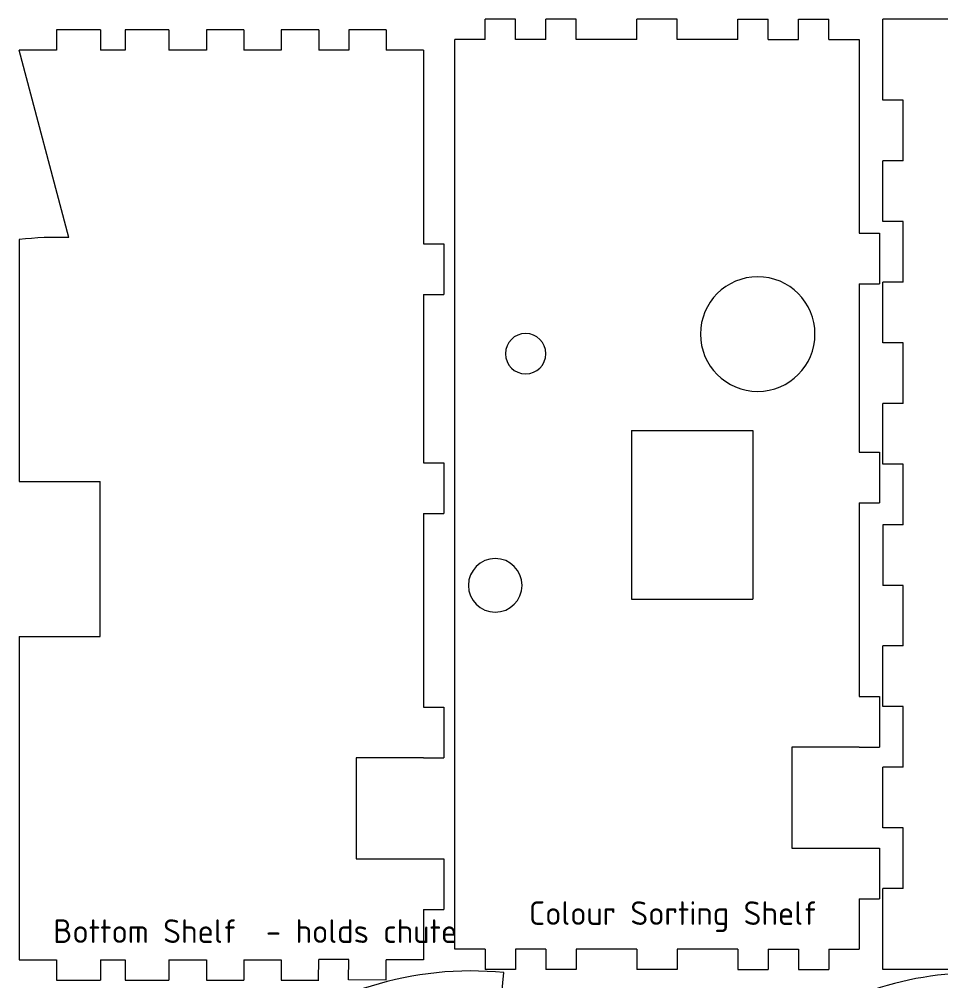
# Model space of a CAD drawing. Header units: inches. Extents: x 5 to 605, y -424 to -26.
# Drawn here: x 13.5 to 150.3, y -310.5 to -167.8 of the extents above; entities that cross this region are included whole.
import ezdxf

# ---------------------------------------------------------------- set-up
doc = ezdxf.new("R2010")
doc.units = ezdxf.units.IN
doc.header["$MEASUREMENT"] = 0
doc.layers.add('Layer 1', color=7, linetype='Continuous')

# ---------------------------------------------------------------- blocks, each defined once
blk = doc.blocks.new('block 713')
at = {"layer": 'Layer 1', "lineweight": 0}
blk.add_lwpolyline([(152.17, -308.8), (141.67, -308.8)], dxfattribs=at)
blk = doc.blocks.new('block 715')
at = {"layer": 'Layer 1', "lineweight": 0}
blk.add_open_spline([(85.65, -217.43), (85.65, -215.77), (86.99, -214.43), (88.65, -214.43), (90.3, -214.43), (91.65, -215.77), (91.65, -217.43), (91.65, -219.09), (90.3, -220.43), (88.65, -220.43), (86.99, -220.43), (85.65, -219.09), (85.65, -217.43), (85.65, -217.43), (85.65, -217.43), (85.65, -217.43)], degree=3, knots=[0, 0, 0, 0, 1, 1, 1, 2, 2, 2, 3, 3, 3, 4, 4, 4, 5, 5, 5, 5], dxfattribs=at)
blk = doc.blocks.new('block 718')
at = {"layer": 'Layer 1', "lineweight": 0}
blk.add_lwpolyline([(20.88, -200.18), (13.5, -172.38)], dxfattribs=at)
blk = doc.blocks.new('block 719')
at = {"layer": 'Layer 1', "lineweight": 0}
blk.add_open_spline([(20.88, -200.18), (18.42, -200.12), (15.95, -200.22), (13.5, -200.5)], degree=3, dxfattribs=at)
blk = doc.blocks.new('block 873')
at = {"layer": 'Layer 1', "lineweight": 0}
blk.add_open_spline([(80.16, -251.8), (80.16, -249.61), (81.94, -247.82), (84.14, -247.82), (86.34, -247.82), (88.12, -249.61), (88.12, -251.8), (88.12, -254), (86.34, -255.78), (84.14, -255.78), (81.94, -255.78), (80.16, -254), (80.16, -251.8), (80.16, -251.8), (80.16, -251.8), (80.16, -251.8)], degree=3, knots=[0, 0, 0, 0, 1, 1, 1, 2, 2, 2, 3, 3, 3, 4, 4, 4, 5, 5, 5, 5], dxfattribs=at)
blk = doc.blocks.new('block 1035')
at = {"layer": 'Layer 1', "lineweight": 0}
blk.add_open_spline([(205.73, -355.35), (203.57, -327.82), (179.49, -307.26), (151.96, -309.43), (146.15, -309.89), (140.46, -311.36), (135.15, -313.78)], degree=3, knots=[0, 0, 0, 0, 1, 1, 1, 2, 2, 2, 2], dxfattribs=at)
blk = doc.blocks.new('block 1067')
at = {"layer": 'Layer 1', "lineweight": 0}
blk.add_lwpolyline([(83.46, -329.17), (85.43, -309.26)], dxfattribs=at)
blk = doc.blocks.new('block 1068')
at = {"layer": 'Layer 1', "lineweight": 0}
blk.add_open_spline([(85.43, -309.26), (72.03, -307.94), (58.65, -312.07), (48.34, -320.74)], degree=3, dxfattribs=at)
blk = doc.blocks.new('block 1309')
at = {"layer": 'Layer 1', "lineweight": 0}
blk.add_lwpolyline([(144.67, -296.8), (141.67, -296.8)], dxfattribs=at)
blk = doc.blocks.new('block 1310')
at = {"layer": 'Layer 1', "lineweight": 0}
blk.add_lwpolyline([(144.67, -287.8), (141.67, -287.8)], dxfattribs=at)
blk = doc.blocks.new('block 1311')
at = {"layer": 'Layer 1', "lineweight": 0}
blk.add_lwpolyline([(144.67, -278.8), (141.67, -278.8)], dxfattribs=at)
blk = doc.blocks.new('block 1312')
at = {"layer": 'Layer 1', "lineweight": 0}
blk.add_lwpolyline([(144.67, -269.8), (141.67, -269.8)], dxfattribs=at)
blk = doc.blocks.new('block 1313')
at = {"layer": 'Layer 1', "lineweight": 0}
blk.add_lwpolyline([(144.67, -260.8), (141.67, -260.8)], dxfattribs=at)
blk = doc.blocks.new('block 1314')
at = {"layer": 'Layer 1', "lineweight": 0}
blk.add_lwpolyline([(144.67, -251.8), (141.67, -251.8)], dxfattribs=at)
blk = doc.blocks.new('block 1315')
at = {"layer": 'Layer 1', "lineweight": 0}
blk.add_lwpolyline([(144.67, -242.8), (141.67, -242.8)], dxfattribs=at)
blk = doc.blocks.new('block 1316')
at = {"layer": 'Layer 1', "lineweight": 0}
blk.add_lwpolyline([(144.67, -233.8), (141.67, -233.8)], dxfattribs=at)
blk = doc.blocks.new('block 1317')
at = {"layer": 'Layer 1', "lineweight": 0}
blk.add_lwpolyline([(144.67, -224.8), (141.67, -224.8)], dxfattribs=at)
blk = doc.blocks.new('block 1318')
at = {"layer": 'Layer 1', "lineweight": 0}
blk.add_lwpolyline([(144.67, -215.8), (141.67, -215.8)], dxfattribs=at)
blk = doc.blocks.new('block 1319')
at = {"layer": 'Layer 1', "lineweight": 0}
blk.add_lwpolyline([(144.67, -206.8), (141.67, -206.8)], dxfattribs=at)
blk = doc.blocks.new('block 1320')
at = {"layer": 'Layer 1', "lineweight": 0}
blk.add_lwpolyline([(144.67, -197.8), (141.67, -197.8)], dxfattribs=at)
blk = doc.blocks.new('block 1321')
at = {"layer": 'Layer 1', "lineweight": 0}
blk.add_lwpolyline([(144.67, -188.8), (141.67, -188.8)], dxfattribs=at)
blk = doc.blocks.new('block 1322')
at = {"layer": 'Layer 1', "lineweight": 0}
blk.add_lwpolyline([(144.67, -179.8), (141.67, -179.8)], dxfattribs=at)
blk = doc.blocks.new('block 1323')
at = {"layer": 'Layer 1', "lineweight": 0}
blk.add_lwpolyline([(141.67, -308.8), (141.67, -296.8)], dxfattribs=at)
blk = doc.blocks.new('block 1324')
at = {"layer": 'Layer 1', "lineweight": 0}
blk.add_lwpolyline([(144.67, -296.8), (144.67, -287.8)], dxfattribs=at)
blk = doc.blocks.new('block 1325')
at = {"layer": 'Layer 1', "lineweight": 0}
blk.add_lwpolyline([(144.67, -278.8), (144.67, -269.8)], dxfattribs=at)
blk = doc.blocks.new('block 1326')
at = {"layer": 'Layer 1', "lineweight": 0}
blk.add_lwpolyline([(141.67, -287.8), (141.67, -278.8)], dxfattribs=at)
blk = doc.blocks.new('block 1327')
at = {"layer": 'Layer 1', "lineweight": 0}
blk.add_lwpolyline([(141.67, -269.8), (141.67, -260.8)], dxfattribs=at)
blk = doc.blocks.new('block 1328')
at = {"layer": 'Layer 1', "lineweight": 0}
blk.add_lwpolyline([(144.67, -260.8), (144.67, -251.8)], dxfattribs=at)
blk = doc.blocks.new('block 1329')
at = {"layer": 'Layer 1', "lineweight": 0}
blk.add_lwpolyline([(141.67, -242.8), (141.67, -251.8)], dxfattribs=at)
blk = doc.blocks.new('block 1330')
at = {"layer": 'Layer 1', "lineweight": 0}
blk.add_lwpolyline([(144.67, -242.8), (144.67, -233.8)], dxfattribs=at)
blk = doc.blocks.new('block 1331')
at = {"layer": 'Layer 1', "lineweight": 0}
blk.add_lwpolyline([(141.67, -233.8), (141.67, -224.8)], dxfattribs=at)
blk = doc.blocks.new('block 1332')
at = {"layer": 'Layer 1', "lineweight": 0}
blk.add_lwpolyline([(144.67, -224.8), (144.67, -215.8)], dxfattribs=at)
blk = doc.blocks.new('block 1333')
at = {"layer": 'Layer 1', "lineweight": 0}
blk.add_lwpolyline([(141.67, -215.8), (141.67, -206.8)], dxfattribs=at)
blk = doc.blocks.new('block 1334')
at = {"layer": 'Layer 1', "lineweight": 0}
blk.add_lwpolyline([(144.67, -206.8), (144.67, -197.8)], dxfattribs=at)
blk = doc.blocks.new('block 1335')
at = {"layer": 'Layer 1', "lineweight": 0}
blk.add_lwpolyline([(141.67, -197.8), (141.67, -188.8)], dxfattribs=at)
blk = doc.blocks.new('block 1336')
at = {"layer": 'Layer 1', "lineweight": 0}
blk.add_lwpolyline([(144.67, -188.8), (144.67, -179.8)], dxfattribs=at)
blk = doc.blocks.new('block 1337')
at = {"layer": 'Layer 1', "lineweight": 0}
blk.add_lwpolyline([(141.67, -179.8), (141.67, -167.8)], dxfattribs=at)
blk = doc.blocks.new('block 1350')
at = {"layer": 'Layer 1', "lineweight": 0}
blk.add_lwpolyline([(152.17, -167.8), (141.67, -167.8)], dxfattribs=at)
blk = doc.blocks.new('block 1371')
at = {"layer": 'Layer 1', "lineweight": 0}
blk.add_lwpolyline([(25.55, -169.38), (25.55, -172.38)], dxfattribs=at)
blk = doc.blocks.new('block 1372')
at = {"layer": 'Layer 1', "lineweight": 0}
blk.add_lwpolyline([(29.22, -169.38), (29.22, -172.38)], dxfattribs=at)
blk = doc.blocks.new('block 1373')
at = {"layer": 'Layer 1', "lineweight": 0}
blk.add_lwpolyline([(25.55, -307.38), (25.55, -310.38)], dxfattribs=at)
blk = doc.blocks.new('block 1374')
at = {"layer": 'Layer 1', "lineweight": 0}
blk.add_lwpolyline([(29.22, -307.38), (29.22, -310.38)], dxfattribs=at)
blk = doc.blocks.new('block 1490')
at = {"layer": 'Layer 1', "lineweight": 0}
blk.add_lwpolyline([(13.5, -200.5), (13.5, -236.38)], dxfattribs=at)
blk = doc.blocks.new('block 1491')
at = {"layer": 'Layer 1', "lineweight": 0}
blk.add_lwpolyline([(19.05, -310.38), (25.55, -310.38)], dxfattribs=at)
blk = doc.blocks.new('block 1492')
at = {"layer": 'Layer 1', "lineweight": 0}
blk.add_lwpolyline([(57.94, -169.38), (52.39, -169.38)], dxfattribs=at)
blk = doc.blocks.new('block 1493')
at = {"layer": 'Layer 1', "lineweight": 0}
blk.add_lwpolyline([(13.5, -307.38), (19.05, -307.38)], dxfattribs=at)
blk = doc.blocks.new('block 1494')
at = {"layer": 'Layer 1', "lineweight": 0}
blk.add_lwpolyline([(13.5, -259.38), (25.5, -259.38)], dxfattribs=at)
blk = doc.blocks.new('block 1495')
at = {"layer": 'Layer 1', "lineweight": 0}
blk.add_lwpolyline([(13.5, -236.38), (25.5, -236.38)], dxfattribs=at)
blk = doc.blocks.new('block 1496')
at = {"layer": 'Layer 1', "lineweight": 0}
blk.add_lwpolyline([(25.5, -259.38), (25.5, -236.38)], dxfattribs=at)
blk = doc.blocks.new('block 1497')
at = {"layer": 'Layer 1', "lineweight": 0}
blk.add_lwpolyline([(13.5, -259.38), (13.5, -307.38)], dxfattribs=at)
blk = doc.blocks.new('block 1498')
at = {"layer": 'Layer 1', "lineweight": 0}
blk.add_lwpolyline([(52.39, -172.38), (46.83, -172.38)], dxfattribs=at)
blk = doc.blocks.new('block 1499')
at = {"layer": 'Layer 1', "lineweight": 0}
blk.add_lwpolyline([(52.39, -307.38), (52.39, -310.38)], dxfattribs=at)
blk = doc.blocks.new('block 1500')
at = {"layer": 'Layer 1', "lineweight": 0}
blk.add_lwpolyline([(46.83, -307.38), (46.83, -310.38)], dxfattribs=at)
blk = doc.blocks.new('block 1501')
at = {"layer": 'Layer 1', "lineweight": 0}
blk.add_lwpolyline([(41.28, -307.38), (41.28, -310.38)], dxfattribs=at)
blk = doc.blocks.new('block 1502')
at = {"layer": 'Layer 1', "lineweight": 0}
blk.add_lwpolyline([(35.72, -307.38), (35.72, -310.38)], dxfattribs=at)
blk = doc.blocks.new('block 1503')
at = {"layer": 'Layer 1', "lineweight": 0}
blk.add_lwpolyline([(19.05, -307.38), (19.05, -310.38)], dxfattribs=at)
blk = doc.blocks.new('block 1504')
at = {"layer": 'Layer 1', "lineweight": 0}
blk.add_lwpolyline([(57.94, -169.38), (57.94, -172.38)], dxfattribs=at)
blk = doc.blocks.new('block 1505')
at = {"layer": 'Layer 1', "lineweight": 0}
blk.add_lwpolyline([(52.39, -169.38), (52.39, -172.38)], dxfattribs=at)
blk = doc.blocks.new('block 1506')
at = {"layer": 'Layer 1', "lineweight": 0}
blk.add_lwpolyline([(46.83, -169.38), (46.83, -172.38)], dxfattribs=at)
blk = doc.blocks.new('block 1507')
at = {"layer": 'Layer 1', "lineweight": 0}
blk.add_lwpolyline([(41.28, -169.38), (41.28, -172.38)], dxfattribs=at)
blk = doc.blocks.new('block 1508')
at = {"layer": 'Layer 1', "lineweight": 0}
blk.add_lwpolyline([(35.72, -169.38), (35.72, -172.38)], dxfattribs=at)
blk = doc.blocks.new('block 1509')
at = {"layer": 'Layer 1', "lineweight": 0}
blk.add_lwpolyline([(19.05, -169.38), (19.05, -172.38)], dxfattribs=at)
blk = doc.blocks.new('block 1510')
at = {"layer": 'Layer 1', "lineweight": 0}
blk.add_lwpolyline([(19.05, -172.38), (13.5, -172.38)], dxfattribs=at)
blk = doc.blocks.new('block 1511')
at = {"layer": 'Layer 1', "lineweight": 0}
blk.add_lwpolyline([(25.55, -169.38), (19.05, -169.38)], dxfattribs=at)
blk = doc.blocks.new('block 1512')
at = {"layer": 'Layer 1', "lineweight": 0}
blk.add_lwpolyline([(29.22, -172.38), (25.55, -172.38)], dxfattribs=at)
blk = doc.blocks.new('block 1513')
at = {"layer": 'Layer 1', "lineweight": 0}
blk.add_lwpolyline([(35.72, -169.38), (29.22, -169.38)], dxfattribs=at)
blk = doc.blocks.new('block 1514')
at = {"layer": 'Layer 1', "lineweight": 0}
blk.add_lwpolyline([(41.28, -172.38), (35.72, -172.38)], dxfattribs=at)
blk = doc.blocks.new('block 1515')
at = {"layer": 'Layer 1', "lineweight": 0}
blk.add_lwpolyline([(46.83, -169.38), (41.28, -169.38)], dxfattribs=at)
blk = doc.blocks.new('block 1516')
at = {"layer": 'Layer 1', "lineweight": 0}
blk.add_lwpolyline([(62.39, -172.38), (57.94, -172.38)], dxfattribs=at)
blk = doc.blocks.new('block 1517')
at = {"layer": 'Layer 1', "lineweight": 0}
blk.add_lwpolyline([(52.39, -310.38), (57.94, -310.38)], dxfattribs=at)
blk = doc.blocks.new('block 1518')
at = {"layer": 'Layer 1', "lineweight": 0}
blk.add_lwpolyline([(46.83, -307.38), (52.39, -307.38)], dxfattribs=at)
blk = doc.blocks.new('block 1519')
at = {"layer": 'Layer 1', "lineweight": 0}
blk.add_lwpolyline([(41.28, -310.38), (46.83, -310.38)], dxfattribs=at)
blk = doc.blocks.new('block 1520')
at = {"layer": 'Layer 1', "lineweight": 0}
blk.add_lwpolyline([(35.72, -307.38), (41.28, -307.38)], dxfattribs=at)
blk = doc.blocks.new('block 1521')
at = {"layer": 'Layer 1', "lineweight": 0}
blk.add_lwpolyline([(29.22, -310.38), (35.72, -310.38)], dxfattribs=at)
blk = doc.blocks.new('block 1522')
at = {"layer": 'Layer 1', "lineweight": 0}
blk.add_lwpolyline([(25.55, -307.38), (29.22, -307.38)], dxfattribs=at)
blk = doc.blocks.new('block 1523')
at = {"layer": 'Layer 1', "lineweight": 0}
blk.add_lwpolyline([(73.5, -241.13), (73.5, -269.88)], dxfattribs=at)
blk = doc.blocks.new('block 1524')
at = {"layer": 'Layer 1', "lineweight": 0}
blk.add_lwpolyline([(76.5, -233.63), (76.5, -241.13)], dxfattribs=at)
blk = doc.blocks.new('block 1525')
at = {"layer": 'Layer 1', "lineweight": 0}
blk.add_lwpolyline([(73.5, -277.38), (76.5, -277.38)], dxfattribs=at)
blk = doc.blocks.new('block 1526')
at = {"layer": 'Layer 1', "lineweight": 0}
blk.add_lwpolyline([(73.5, -269.88), (76.5, -269.88)], dxfattribs=at)
blk = doc.blocks.new('block 1527')
at = {"layer": 'Layer 1', "lineweight": 0}
blk.add_lwpolyline([(73.5, -208.63), (76.5, -208.63)], dxfattribs=at)
blk = doc.blocks.new('block 1528')
at = {"layer": 'Layer 1', "lineweight": 0}
blk.add_lwpolyline([(73.5, -201.13), (76.5, -201.13)], dxfattribs=at)
blk = doc.blocks.new('block 1529')
at = {"layer": 'Layer 1', "lineweight": 0}
blk.add_lwpolyline([(73.5, -241.13), (76.5, -241.13)], dxfattribs=at)
blk = doc.blocks.new('block 1530')
at = {"layer": 'Layer 1', "lineweight": 0}
blk.add_lwpolyline([(73.5, -233.63), (76.5, -233.63)], dxfattribs=at)
blk = doc.blocks.new('block 1531')
at = {"layer": 'Layer 1', "lineweight": 0}
blk.add_lwpolyline([(73.5, -172.38), (73.5, -201.13)], dxfattribs=at)
blk = doc.blocks.new('block 1532')
at = {"layer": 'Layer 1', "lineweight": 0}
blk.add_lwpolyline([(76.5, -201.13), (76.5, -208.63)], dxfattribs=at)
blk = doc.blocks.new('block 1533')
at = {"layer": 'Layer 1', "lineweight": 0}
blk.add_lwpolyline([(73.5, -208.63), (73.5, -233.63)], dxfattribs=at)
blk = doc.blocks.new('block 1534')
at = {"layer": 'Layer 1', "lineweight": 0}
blk.add_lwpolyline([(76.5, -269.88), (76.5, -277.38)], dxfattribs=at)
blk = doc.blocks.new('block 1535')
at = {"layer": 'Layer 1', "lineweight": 0}
blk.add_lwpolyline([(67.94, -169.38), (62.39, -169.38)], dxfattribs=at)
blk = doc.blocks.new('block 1536')
at = {"layer": 'Layer 1', "lineweight": 0}
blk.add_lwpolyline([(67.94, -169.38), (67.94, -172.38)], dxfattribs=at)
blk = doc.blocks.new('block 1537')
at = {"layer": 'Layer 1', "lineweight": 0}
blk.add_lwpolyline([(62.39, -169.38), (62.39, -172.38)], dxfattribs=at)
blk = doc.blocks.new('block 1538')
at = {"layer": 'Layer 1', "lineweight": 0}
blk.add_lwpolyline([(73.5, -172.38), (67.94, -172.38)], dxfattribs=at)
blk = doc.blocks.new('block 1539')
at = {"layer": 'Layer 1', "lineweight": 0}
blk.add_lwpolyline([(73.5, -277.38), (63.5, -277.38)], dxfattribs=at)
blk = doc.blocks.new('block 1540')
at = {"layer": 'Layer 1', "lineweight": 0}
blk.add_lwpolyline([(63.5, -277.38), (63.5, -292.38)], dxfattribs=at)
blk = doc.blocks.new('block 1541')
at = {"layer": 'Layer 1', "lineweight": 0}
blk.add_lwpolyline([(63.5, -292.38), (73.5, -292.38)], dxfattribs=at)
blk = doc.blocks.new('block 1542')
at = {"layer": 'Layer 1', "lineweight": 0}
blk.add_lwpolyline([(73.5, -292.38), (76.5, -292.38)], dxfattribs=at)
blk = doc.blocks.new('block 1543')
at = {"layer": 'Layer 1', "lineweight": 0}
blk.add_lwpolyline([(73.5, -299.88), (73.5, -307.38)], dxfattribs=at)
blk = doc.blocks.new('block 1544')
at = {"layer": 'Layer 1', "lineweight": 0}
blk.add_lwpolyline([(76.5, -292.38), (76.5, -299.88)], dxfattribs=at)
blk = doc.blocks.new('block 1545')
at = {"layer": 'Layer 1', "lineweight": 0}
blk.add_lwpolyline([(73.5, -299.88), (76.5, -299.88)], dxfattribs=at)
blk = doc.blocks.new('block 1546')
at = {"layer": 'Layer 1', "lineweight": 0}
blk.add_lwpolyline([(57.93, -310.31), (57.94, -307.31)], dxfattribs=at)
blk = doc.blocks.new('block 1547')
at = {"layer": 'Layer 1', "lineweight": 0}
blk.add_lwpolyline([(62.39, -307.33), (57.94, -307.31)], dxfattribs=at)
blk = doc.blocks.new('block 1548')
at = {"layer": 'Layer 1', "lineweight": 0}
blk.add_lwpolyline([(67.93, -310.36), (62.37, -310.33)], dxfattribs=at)
blk = doc.blocks.new('block 1549')
at = {"layer": 'Layer 1', "lineweight": 0}
blk.add_lwpolyline([(67.93, -310.36), (67.94, -307.36)], dxfattribs=at)
blk = doc.blocks.new('block 1550')
at = {"layer": 'Layer 1', "lineweight": 0}
blk.add_lwpolyline([(62.37, -310.33), (62.39, -307.33)], dxfattribs=at)
blk = doc.blocks.new('block 1551')
at = {"layer": 'Layer 1', "lineweight": 0}
blk.add_lwpolyline([(73.5, -307.38), (67.94, -307.36)], dxfattribs=at)
blk = doc.blocks.new('block 1552')
at = {"layer": 'Layer 1', "color": 7, "true_color": 0xffffff, "insert": (18.54, -304.86), "char_height": 3.5, "attachment_point": 7}
blk.add_mtext('\\fSolid Edge ISO|b0|i0|c0|p34;\\W1;Bottom Shelf  - holds chute', dxfattribs=at)
blk = doc.blocks.new('block 1850')
at = {"layer": 'Layer 1', "lineweight": 0}
blk.add_lwpolyline([(138.14, -239.55), (138.14, -268.3)], dxfattribs=at)
blk = doc.blocks.new('block 1851')
at = {"layer": 'Layer 1', "lineweight": 0}
blk.add_lwpolyline([(141.14, -232.05), (141.14, -239.55)], dxfattribs=at)
blk = doc.blocks.new('block 1852')
at = {"layer": 'Layer 1', "lineweight": 0}
blk.add_lwpolyline([(138.14, -275.8), (141.14, -275.8)], dxfattribs=at)
blk = doc.blocks.new('block 1853')
at = {"layer": 'Layer 1', "lineweight": 0}
blk.add_lwpolyline([(138.14, -268.3), (141.14, -268.3)], dxfattribs=at)
blk = doc.blocks.new('block 1854')
at = {"layer": 'Layer 1', "lineweight": 0}
blk.add_lwpolyline([(138.14, -207.05), (141.14, -207.05)], dxfattribs=at)
blk = doc.blocks.new('block 1855')
at = {"layer": 'Layer 1', "lineweight": 0}
blk.add_lwpolyline([(138.14, -199.55), (141.14, -199.55)], dxfattribs=at)
blk = doc.blocks.new('block 1856')
at = {"layer": 'Layer 1', "lineweight": 0}
blk.add_lwpolyline([(138.14, -239.55), (141.14, -239.55)], dxfattribs=at)
blk = doc.blocks.new('block 1857')
at = {"layer": 'Layer 1', "lineweight": 0}
blk.add_lwpolyline([(138.14, -232.05), (141.14, -232.05)], dxfattribs=at)
blk = doc.blocks.new('block 1858')
at = {"layer": 'Layer 1', "lineweight": 0}
blk.add_lwpolyline([(141.14, -199.55), (141.14, -207.05)], dxfattribs=at)
blk = doc.blocks.new('block 1859')
at = {"layer": 'Layer 1', "lineweight": 0}
blk.add_lwpolyline([(138.14, -207.05), (138.14, -232.05)], dxfattribs=at)
blk = doc.blocks.new('block 1860')
at = {"layer": 'Layer 1', "lineweight": 0}
blk.add_lwpolyline([(141.14, -268.3), (141.14, -275.8)], dxfattribs=at)
blk = doc.blocks.new('block 1861')
at = {"layer": 'Layer 1', "lineweight": 0}
blk.add_lwpolyline([(138.14, -275.8), (128.14, -275.8)], dxfattribs=at)
blk = doc.blocks.new('block 1862')
at = {"layer": 'Layer 1', "lineweight": 0}
blk.add_lwpolyline([(128.14, -275.8), (128.14, -290.8)], dxfattribs=at)
blk = doc.blocks.new('block 1863')
at = {"layer": 'Layer 1', "lineweight": 0}
blk.add_lwpolyline([(128.14, -290.8), (138.14, -290.8)], dxfattribs=at)
blk = doc.blocks.new('block 1864')
at = {"layer": 'Layer 1', "lineweight": 0}
blk.add_lwpolyline([(138.14, -290.8), (141.14, -290.8)], dxfattribs=at)
blk = doc.blocks.new('block 1865')
at = {"layer": 'Layer 1', "lineweight": 0}
blk.add_lwpolyline([(141.14, -290.8), (141.14, -298.3)], dxfattribs=at)
blk = doc.blocks.new('block 1866')
at = {"layer": 'Layer 1', "lineweight": 0}
blk.add_lwpolyline([(138.14, -298.3), (141.14, -298.3)], dxfattribs=at)
blk = doc.blocks.new('block 1867')
at = {"layer": 'Layer 1', "lineweight": 0}
blk.add_lwpolyline([(78.14, -305.8), (78.14, -170.8)], dxfattribs=at)
blk = doc.blocks.new('block 1868')
at = {"layer": 'Layer 1', "lineweight": 0}
blk.add_lwpolyline([(111.14, -167.8), (105.14, -167.8)], dxfattribs=at)
blk = doc.blocks.new('block 1869')
at = {"layer": 'Layer 1', "lineweight": 0}
blk.add_open_spline([(114.59, -214.52), (114.59, -209.83), (118.39, -206.02), (123.09, -206.02), (127.78, -206.02), (131.59, -209.83), (131.59, -214.52), (131.59, -219.22), (127.78, -223.02), (123.09, -223.02), (118.39, -223.02), (114.59, -219.22), (114.59, -214.52), (114.59, -214.52), (114.59, -214.52), (114.59, -214.52)], degree=3, knots=[0, 0, 0, 0, 1, 1, 1, 2, 2, 2, 3, 3, 3, 4, 4, 4, 5, 5, 5, 5], dxfattribs=at)
blk = doc.blocks.new('block 1870')
at = {"layer": 'Layer 1', "lineweight": 0}
blk.add_lwpolyline([(104.35, -253.84), (122.35, -253.84)], dxfattribs=at)
blk = doc.blocks.new('block 1871')
at = {"layer": 'Layer 1', "lineweight": 0}
blk.add_lwpolyline([(104.35, -228.84), (122.35, -228.84)], dxfattribs=at)
blk = doc.blocks.new('block 1872')
at = {"layer": 'Layer 1', "lineweight": 0}
blk.add_lwpolyline([(104.35, -228.84), (104.35, -253.84)], dxfattribs=at)
blk = doc.blocks.new('block 1873')
at = {"layer": 'Layer 1', "lineweight": 0}
blk.add_lwpolyline([(122.35, -228.84), (122.35, -253.84)], dxfattribs=at)
blk = doc.blocks.new('block 1874')
at = {"layer": 'Layer 1', "lineweight": 0}
blk.add_lwpolyline([(105.14, -170.8), (96.14, -170.8)], dxfattribs=at)
blk = doc.blocks.new('block 1875')
at = {"layer": 'Layer 1', "lineweight": 0}
blk.add_lwpolyline([(111.14, -170.8), (111.14, -167.8)], dxfattribs=at)
blk = doc.blocks.new('block 1876')
at = {"layer": 'Layer 1', "lineweight": 0}
blk.add_lwpolyline([(105.14, -170.8), (105.14, -167.8)], dxfattribs=at)
blk = doc.blocks.new('block 1877')
at = {"layer": 'Layer 1', "lineweight": 0}
blk.add_lwpolyline([(96.14, -170.8), (96.14, -167.8)], dxfattribs=at)
blk = doc.blocks.new('block 1878')
at = {"layer": 'Layer 1', "lineweight": 0}
blk.add_lwpolyline([(87.14, -170.8), (87.14, -167.8)], dxfattribs=at)
blk = doc.blocks.new('block 1879')
at = {"layer": 'Layer 1', "lineweight": 0}
blk.add_lwpolyline([(82.64, -170.8), (82.64, -167.8)], dxfattribs=at)
blk = doc.blocks.new('block 1880')
at = {"layer": 'Layer 1', "lineweight": 0}
blk.add_lwpolyline([(91.64, -170.8), (91.64, -167.8)], dxfattribs=at)
blk = doc.blocks.new('block 1881')
at = {"layer": 'Layer 1', "lineweight": 0}
blk.add_lwpolyline([(87.14, -167.8), (82.64, -167.8)], dxfattribs=at)
blk = doc.blocks.new('block 1882')
at = {"layer": 'Layer 1', "lineweight": 0}
blk.add_lwpolyline([(82.64, -170.8), (78.14, -170.8)], dxfattribs=at)
blk = doc.blocks.new('block 1883')
at = {"layer": 'Layer 1', "lineweight": 0}
blk.add_lwpolyline([(91.64, -170.8), (87.14, -170.8)], dxfattribs=at)
blk = doc.blocks.new('block 1884')
at = {"layer": 'Layer 1', "lineweight": 0}
blk.add_lwpolyline([(96.14, -167.8), (91.64, -167.8)], dxfattribs=at)
blk = doc.blocks.new('block 1885')
at = {"layer": 'Layer 1', "lineweight": 0}
blk.add_lwpolyline([(120.14, -170.8), (111.14, -170.8)], dxfattribs=at)
blk = doc.blocks.new('block 1886')
at = {"layer": 'Layer 1', "lineweight": 0}
blk.add_lwpolyline([(120.14, -170.8), (120.14, -167.8)], dxfattribs=at)
blk = doc.blocks.new('block 1887')
at = {"layer": 'Layer 1', "lineweight": 0}
blk.add_lwpolyline([(129.14, -170.8), (129.14, -167.8)], dxfattribs=at)
blk = doc.blocks.new('block 1888')
at = {"layer": 'Layer 1', "lineweight": 0}
blk.add_lwpolyline([(133.64, -170.8), (133.64, -167.8)], dxfattribs=at)
blk = doc.blocks.new('block 1889')
at = {"layer": 'Layer 1', "lineweight": 0}
blk.add_lwpolyline([(124.64, -170.8), (124.64, -167.8)], dxfattribs=at)
blk = doc.blocks.new('block 1890')
at = {"layer": 'Layer 1', "lineweight": 0}
blk.add_lwpolyline([(129.14, -167.8), (133.64, -167.8)], dxfattribs=at)
blk = doc.blocks.new('block 1891')
at = {"layer": 'Layer 1', "lineweight": 0}
blk.add_lwpolyline([(133.64, -170.8), (138.14, -170.8)], dxfattribs=at)
blk = doc.blocks.new('block 1892')
at = {"layer": 'Layer 1', "lineweight": 0}
blk.add_lwpolyline([(124.64, -170.8), (129.14, -170.8)], dxfattribs=at)
blk = doc.blocks.new('block 1893')
at = {"layer": 'Layer 1', "lineweight": 0}
blk.add_lwpolyline([(120.14, -167.8), (124.64, -167.8)], dxfattribs=at)
blk = doc.blocks.new('block 1894')
at = {"layer": 'Layer 1', "lineweight": 0}
blk.add_lwpolyline([(138.14, -298.3), (138.14, -305.8)], dxfattribs=at)
blk = doc.blocks.new('block 1895')
at = {"layer": 'Layer 1', "lineweight": 0}
blk.add_lwpolyline([(138.14, -170.8), (138.14, -199.55)], dxfattribs=at)
blk = doc.blocks.new('block 1896')
at = {"layer": 'Layer 1', "lineweight": 0}
blk.add_lwpolyline([(111.14, -308.8), (105.14, -308.8)], dxfattribs=at)
blk = doc.blocks.new('block 1897')
at = {"layer": 'Layer 1', "lineweight": 0}
blk.add_lwpolyline([(105.14, -305.8), (96.14, -305.8)], dxfattribs=at)
blk = doc.blocks.new('block 1898')
at = {"layer": 'Layer 1', "lineweight": 0}
blk.add_lwpolyline([(111.14, -305.8), (111.14, -308.8)], dxfattribs=at)
blk = doc.blocks.new('block 1899')
at = {"layer": 'Layer 1', "lineweight": 0}
blk.add_lwpolyline([(105.14, -305.8), (105.14, -308.8)], dxfattribs=at)
blk = doc.blocks.new('block 1900')
at = {"layer": 'Layer 1', "lineweight": 0}
blk.add_lwpolyline([(96.14, -305.8), (96.14, -308.8)], dxfattribs=at)
blk = doc.blocks.new('block 1901')
at = {"layer": 'Layer 1', "lineweight": 0}
blk.add_lwpolyline([(87.14, -305.8), (87.14, -308.8)], dxfattribs=at)
blk = doc.blocks.new('block 1902')
at = {"layer": 'Layer 1', "lineweight": 0}
blk.add_lwpolyline([(82.64, -305.8), (82.64, -308.8)], dxfattribs=at)
blk = doc.blocks.new('block 1903')
at = {"layer": 'Layer 1', "lineweight": 0}
blk.add_lwpolyline([(91.64, -305.8), (91.64, -308.8)], dxfattribs=at)
blk = doc.blocks.new('block 1904')
at = {"layer": 'Layer 1', "lineweight": 0}
blk.add_lwpolyline([(87.14, -308.8), (82.64, -308.8)], dxfattribs=at)
blk = doc.blocks.new('block 1905')
at = {"layer": 'Layer 1', "lineweight": 0}
blk.add_lwpolyline([(82.64, -305.8), (78.14, -305.8)], dxfattribs=at)
blk = doc.blocks.new('block 1906')
at = {"layer": 'Layer 1', "lineweight": 0}
blk.add_lwpolyline([(91.64, -305.8), (87.14, -305.8)], dxfattribs=at)
blk = doc.blocks.new('block 1907')
at = {"layer": 'Layer 1', "lineweight": 0}
blk.add_lwpolyline([(96.14, -308.8), (91.64, -308.8)], dxfattribs=at)
blk = doc.blocks.new('block 1908')
at = {"layer": 'Layer 1', "lineweight": 0}
blk.add_lwpolyline([(120.14, -305.8), (111.14, -305.8)], dxfattribs=at)
blk = doc.blocks.new('block 1909')
at = {"layer": 'Layer 1', "lineweight": 0}
blk.add_lwpolyline([(120.14, -305.8), (120.14, -308.8)], dxfattribs=at)
blk = doc.blocks.new('block 1910')
at = {"layer": 'Layer 1', "lineweight": 0}
blk.add_lwpolyline([(129.14, -305.8), (129.14, -308.8)], dxfattribs=at)
blk = doc.blocks.new('block 1911')
at = {"layer": 'Layer 1', "lineweight": 0}
blk.add_lwpolyline([(133.64, -305.8), (133.64, -308.8)], dxfattribs=at)
blk = doc.blocks.new('block 1912')
at = {"layer": 'Layer 1', "lineweight": 0}
blk.add_lwpolyline([(124.64, -305.8), (124.64, -308.8)], dxfattribs=at)
blk = doc.blocks.new('block 1913')
at = {"layer": 'Layer 1', "lineweight": 0}
blk.add_lwpolyline([(129.14, -308.8), (133.64, -308.8)], dxfattribs=at)
blk = doc.blocks.new('block 1914')
at = {"layer": 'Layer 1', "lineweight": 0}
blk.add_lwpolyline([(133.64, -305.8), (138.14, -305.8)], dxfattribs=at)
blk = doc.blocks.new('block 1915')
at = {"layer": 'Layer 1', "lineweight": 0}
blk.add_lwpolyline([(124.64, -305.8), (129.14, -305.8)], dxfattribs=at)
blk = doc.blocks.new('block 1916')
at = {"layer": 'Layer 1', "lineweight": 0}
blk.add_lwpolyline([(120.14, -308.8), (124.64, -308.8)], dxfattribs=at)
blk = doc.blocks.new('block 1917')
at = {"layer": 'Layer 1', "color": 7, "true_color": 0xffffff, "insert": (89.14, -303.24), "char_height": 3.5, "attachment_point": 7}
blk.add_mtext('\\fSolid Edge ISO|b0|i0|c0|p34;\\W1;Colour Sorting Shelf', dxfattribs=at)

msp = doc.modelspace()

# ---------------------------------------------------------------- block references
at = {"layer": 'Layer 1'}
for name in ['block 1879', 'block 1881', 'block 1878', 'block 1880', 'block 1884', 'block 1877', 'block 1868', 'block 1876', 'block 1875', 'block 1886', 'block 1893', 'block 1889', 'block 1887', 'block 1890', 'block 1888', 'block 1337', 'block 1350', 'block 1509', 'block 1511', 'block 1371', 'block 1372', 'block 1513', 'block 1508', 'block 1507', 'block 1515', 'block 1506', 'block 1492', 'block 1505', 'block 1504', 'block 1535', 'block 1537', 'block 1536', 'block 1867', 'block 1882', 'block 1883', 'block 1874', 'block 1885', 'block 1892', 'block 1891', 'block 1895', 'block 718', 'block 1510', 'block 1512', 'block 1514', 'block 1498', 'block 1516', 'block 1538', 'block 1531', 'block 1322', 'block 1336', 'block 1321', 'block 1335', 'block 1320', 'block 1334', 'block 1855', 'block 1858', 'block 719', 'block 1490', 'block 1528', 'block 1532', 'block 1869', 'block 1319', 'block 1333', 'block 1854', 'block 1859', 'block 1527', 'block 1533', 'block 715', 'block 1318', 'block 1332', 'block 1317', 'block 1331', 'block 1871', 'block 1872', 'block 1873', 'block 1857', 'block 1851', 'block 1530', 'block 1524', 'block 1316', 'block 1330', 'block 1495', 'block 1496', 'block 1850', 'block 1856', 'block 1523', 'block 1529', 'block 1315', 'block 1329', 'block 873', 'block 1314', 'block 1328', 'block 1870', 'block 1494', 'block 1497', 'block 1313', 'block 1327', 'block 1853', 'block 1860', 'block 1526', 'block 1534', 'block 1312', 'block 1325', 'block 1861', 'block 1862', 'block 1852', 'block 1539', 'block 1540', 'block 1525', 'block 1311', 'block 1326', 'block 1310', 'block 1324', 'block 1863', 'block 1864', 'block 1865', 'block 1541', 'block 1542', 'block 1544', 'block 1309', 'block 1323', 'block 1917', 'block 1866', 'block 1894', 'block 1543', 'block 1545', 'block 1552', 'block 1905', 'block 1902', 'block 1901', 'block 1906', 'block 1903', 'block 1897', 'block 1900', 'block 1899', 'block 1898', 'block 1908', 'block 1909', 'block 1912', 'block 1915', 'block 1910', 'block 1911', 'block 1914', 'block 1493', 'block 1503', 'block 1373', 'block 1522', 'block 1374', 'block 1502', 'block 1520', 'block 1501', 'block 1500', 'block 1518', 'block 1068', 'block 1499', 'block 1546', 'block 1547', 'block 1550', 'block 1549', 'block 1551', 'block 1035', 'block 1904', 'block 1067', 'block 1907', 'block 1896', 'block 1916', 'block 1913', 'block 713', 'block 1491', 'block 1521', 'block 1519', 'block 1517', 'block 1548']:
    msp.add_blockref(name, (0, 0), dxfattribs=at)

doc.saveas('drawing.dxf')
